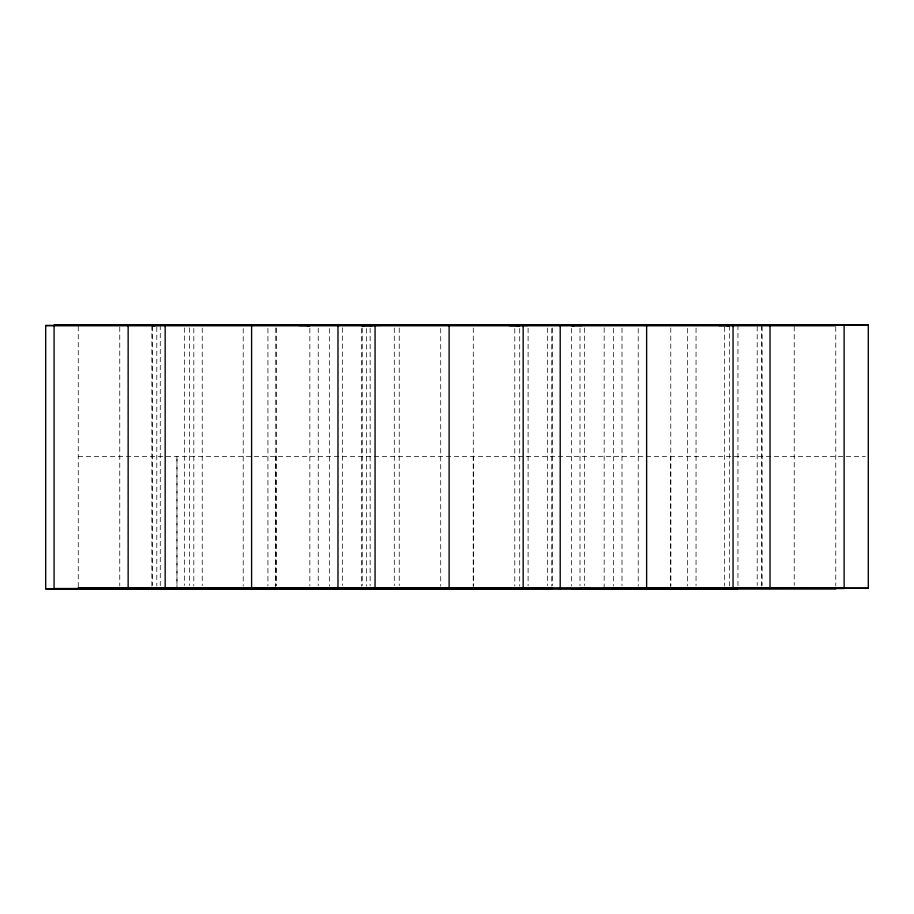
<?xml version="1.0" encoding="UTF-8"?>
<svg xmlns="http://www.w3.org/2000/svg" width="914" height="914" viewBox="0 0 914 914"><rect width="100%" height="100%" fill="white"/><g stroke="black" fill="none" stroke-linecap="round" stroke-linejoin="round"><path stroke-width="0.69" stroke-dasharray="4.57 3.43" d="M275.742 588.216L275.697 456.532M473.269 588.216L473.269 456.532M670.762 588.216L670.727 456.532M78.25 456.6L865.444 456.6M835.75 326.972L835.75 585.977M794.243 326.435L794.243 585.44M762.127 326.424L762.127 585.428M761.648 325.59L761.648 586.023M757.203 326.458L757.203 585.463M737.964 325.281L737.964 585.714M729.578 325.578L729.578 586.011M724.653 327.029L724.653 586.034M696.045 328.092L696.045 585.68M687.659 328.389L687.659 585.977M670.785 327.932L670.785 585.52M638.235 328.503L638.235 586.091M621.988 328.092L621.988 585.68M613.602 328.389L613.602 585.977M604.165 327.852L604.165 588.273M584.412 327.989L584.412 585.577M580.002 328.126L580.002 585.714M571.616 328.423L571.616 586.011M552.262 327.977L552.262 585.566M551.816 328.549L551.816 586.137M547.337 328.012L547.337 585.6M528.098 328.24L528.098 585.828M519.712 328.537L519.712 586.125M514.788 328.572L514.788 586.148M473.281 328.057L473.281 585.646M440.731 328.389L440.731 586.194M399.224 328.012L399.224 585.6M394.3 327.977L394.3 585.566M370.136 328.24L370.136 585.828M366.663 328.572L366.663 586.148M362.195 327.989L362.195 585.577M361.75 328.537L361.75 586.125M342.384 327.852L342.384 585.428M329.6 328.549L329.6 586.137M318.232 328.126L318.232 585.714M309.846 328.423L309.846 586.011M276.314 328.092L276.314 585.68M275.765 327.932L275.765 585.52M267.928 328.389L267.928 585.977M243.215 328.503L243.215 586.091M202.211 328.092L202.211 585.68M193.825 328.389L193.825 585.977M189.347 327.875L189.347 585.463M184.422 327.852L184.422 585.428M160.258 325.281L160.258 585.714M156.797 327.029L156.797 586.034M152.352 326.435L152.352 585.44M151.873 325.578L151.873 586.011M119.757 327.006L119.757 586.023M78.25 326.378L78.25 588.148M176.939 456.532L176.962 588.193L176.985 456.577"/><path stroke-width="1.37" d="M78.25 588.148L473.281 588.49M160.944 325.281L160.258 325.281L170.838 325.293M341.722 325.007L342.384 324.996L331.793 324.984M160.944 588.559L160.258 588.559L183.406 588.547M341.722 588.285L342.384 588.273L195.013 588.296M728.904 588.856L729.578 588.856L719.01 588.845M187.107 324.996L184.422 324.996L223.896 324.973M154.569 325.578L151.873 325.578L162.943 325.293M315.536 325.293L318.232 325.281L307.652 325.27M400.149 325.121L394.3 325.133L395.031 325.133M372.935 325.395L370.136 325.395L380.51 325.407M546.412 325.144L552.262 325.133L541.465 325.121M610.164 324.984L604.165 324.996L614.745 325.018M307.15 325.59L309.846 325.578L299.266 325.567M582.698 325.281L580.002 325.281L590.57 325.293M756.118 325.007L762.127 324.996L722.62 324.973M364.537 325.692L361.75 325.692L372.124 325.704M525.299 325.407L528.098 325.395L517.724 325.384M516.913 325.704L519.712 325.692L509.338 325.681M574.312 325.578L571.616 325.578L582.184 325.59M735.267 325.293L737.964 325.281L727.395 325.27M726.881 325.59L729.578 325.578L719.01 325.567M187.107 588.273L184.422 588.273L194.99 588.262M154.569 588.856L151.873 588.856L170.838 588.57M315.536 588.57L318.232 588.559L312.222 588.547M307.15 588.867L309.846 588.856L162.452 588.867M372.935 588.673L370.136 588.673L380.51 588.685M546.412 588.422L552.262 588.41L394.3 588.41L395.031 588.41M756.118 588.285L762.127 588.273L751.537 588.262M525.299 588.685L528.098 588.673L517.724 588.662M582.698 588.559L580.002 588.559L590.57 588.57M735.267 588.57L737.964 588.559L727.395 588.547M516.913 588.982L519.712 588.97L509.338 588.959M868.3 324.961L54.086 325.247L54.086 588.525L868.3 588.239L868.3 324.961L78.25 324.961L473.281 325.213M54.086 325.247L844.136 325.247L844.136 588.525L45.7 588.822L45.7 325.544L835.75 325.544L45.7 325.544M77.93 588.216L868.3 588.216M751.559 588.296L604.165 588.273L614.745 588.296M513.542 588.982L361.75 588.97L372.124 588.982M718.987 588.867L571.616 588.856L582.184 588.867M45.7 588.822L835.75 588.822M336.363 588.262L339.688 588.273M770.034 325.293L770.034 588.57M733.051 325.315L733.051 588.593M646.632 325.361L646.632 588.639M560.202 325.407L560.202 588.685M523.174 325.418L523.174 588.707M449.117 325.464L449.117 588.742M375.06 325.418L375.06 588.707M337.986 325.407L337.986 588.685M251.601 325.361L251.601 588.639M165.183 325.315L165.183 588.593M128.143 325.293L128.143 588.57"/></g></svg>
